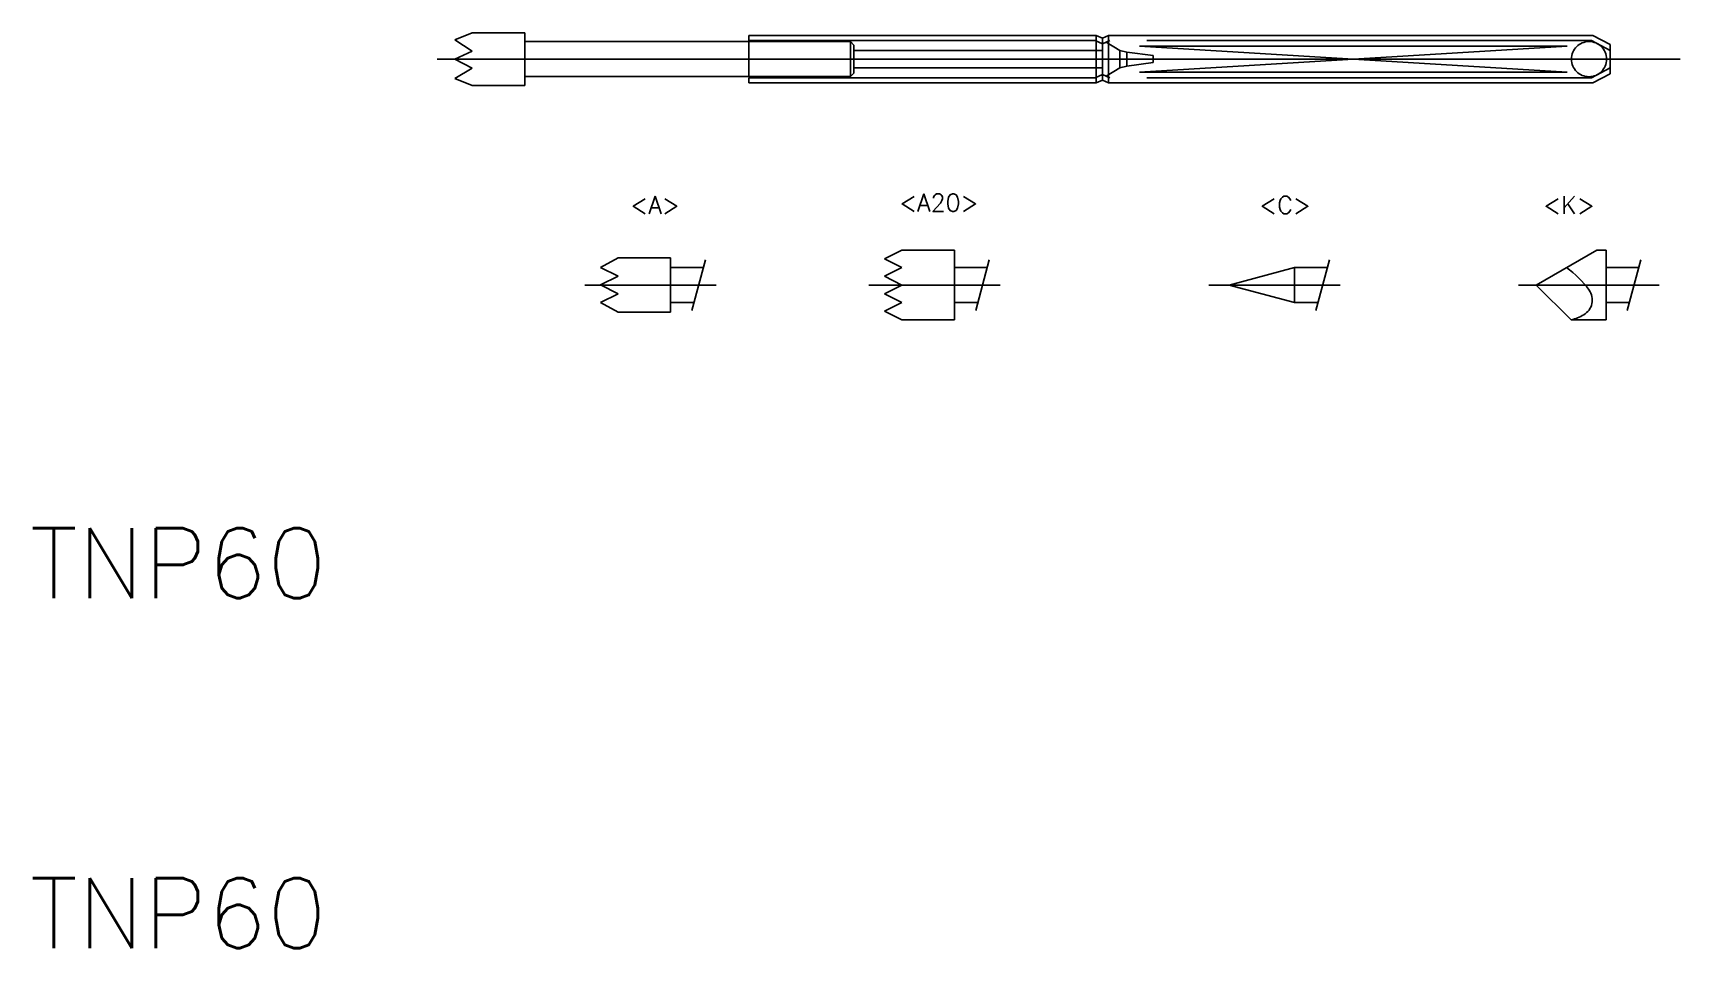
# Model space of a CAD drawing. Extents: x 29.5 to 76.6, y 24.6 to 50.8.
import ezdxf
from ezdxf.enums import TextEntityAlignment as Align

# ---------------------------------------------------------------- set-up
doc = ezdxf.new("R2010")
doc.units = 0
doc.linetypes.add('CENTER', pattern=[50.8, 31.75, -6.35, 6.35, -6.35])
doc.linetypes.add('DASHED', pattern=[19.05, 12.7, -6.35])
doc.layers.get('0').update_dxf_attribs({"linetype": 'CONTINUOUS'})
doc.layers.add('CENTER', color=1, linetype='CENTER')
doc.styles.get("Standard").update_dxf_attribs({"font": 'txt.shx', "bigfont": 'extfont.shx'})

msp = doc.modelspace()

# ---------------------------------------------------------------- linework, layer by layer
at = {"color": 7, "linetype": 'CONTINUOUS'}
for p, q in [((41.6, 50.557), (42.1, 50.75)), ((42.1, 50.233), (41.6, 50.557)), ((43.6, 50.75), (42.1, 50.75)), ((43.6, 50.75), (43.6, 50.485)), ((43.6, 50.5), (50, 50.5)), ((43.6, 50.485), (43.6, 49.515)), ((50, 50.68), (59.925, 50.68)), ((50, 50.68), (50, 50.53)), ((50, 50.5), (50, 49.5)), ((59.925, 50.68), (59.925, 49.32)), ((59.925, 50.68), (60.1, 50.6)), ((60.1, 50.6), (60.275, 50.68)), ((60.1, 50.6), (60.1, 49.4)), ((60.275, 50.68), (74.082, 50.68)), ((60.275, 50.68), (60.275, 49.32)), ((74.112, 50.68), (74.6, 50.42)), ((74.6, 50.42), (74.6, 49.58)), ((41.6, 50), (42.1, 50.233)), ((42.1, 49.742), (41.6, 50)), ((41.6, 49.443), (42.1, 49.742)), ((42.1, 49.25), (41.6, 49.443)), ((43.6, 49.515), (43.6, 49.25)), ((43.6, 49.5), (50, 49.5)), ((50, 49.47), (50, 49.32)), ((74.112, 49.32), (74.6, 49.58)), ((43.6, 49.25), (42.1, 49.25)), ((50, 49.32), (59.925, 49.32)), ((59.925, 49.32), (60.1, 49.4)), ((60.1, 49.4), (60.275, 49.32)), ((60.275, 49.32), (74.112, 49.32)), ((46.265, 44.321), (45.765, 44.044)), ((47.765, 44.321), (46.265, 44.321)), ((47.765, 42.769), (47.765, 44.319)), ((54.374, 44.544), (53.874, 44.294)), ((53.874, 44.294), (54.374, 44.044)), ((55.874, 44.544), (54.374, 44.544)), ((55.874, 42.544), (55.874, 44.544)), ((45.765, 44.044), (46.265, 43.794)), ((46.265, 43.794), (45.765, 43.545)), ((48.699, 44.044), (47.765, 44.044)), ((54.374, 44.044), (53.874, 43.794)), ((53.874, 43.794), (54.374, 43.544)), ((56.808, 44.044), (55.874, 44.044)), ((65.59, 44.044), (63.724, 43.544)), ((66.524, 44.044), (65.59, 44.044)), ((65.59, 44.044), (65.59, 43.044)), ((75.421, 44.044), (74.487, 44.044)), ((45.765, 43.545), (46.265, 43.294)), ((46.265, 43.294), (45.765, 43.044)), ((54.374, 43.544), (53.874, 43.294)), ((53.874, 43.294), (54.374, 43.044)), ((65.59, 43.044), (63.724, 43.544)), ((72.487, 43.544), (73.487, 42.544)), ((45.765, 43.044), (46.265, 42.769)), ((48.431, 43.044), (47.765, 43.044)), ((54.374, 43.044), (53.874, 42.794)), ((56.54, 43.044), (55.874, 43.044)), ((66.256, 43.044), (65.59, 43.044)), ((75.153, 43.044), (74.487, 43.044)), ((47.765, 42.769), (46.265, 42.769)), ((54.374, 42.544), (53.874, 42.794)), ((55.874, 42.544), (54.374, 42.544))]:
    msp.add_line(p, q, dxfattribs=at)
at = {"color": 3, "linetype": 'DASHED'}
for p, q in [((50, 50.53), (59.892, 50.53)), ((50, 50.5), (52.9, 50.5)), ((52.9, 50.5), (52.9, 49.5)), ((52.9, 50.5), (53, 50.4)), ((53, 50.4), (53, 49.6)), ((59.892, 50.53), (60.1, 50.435)), ((60.1, 50.435), (60.311, 50.531)), ((60.205, 50.483), (60.1, 50.435)), ((60.6, 50.25), (60.205, 50.483)), ((74.072, 50.531), (60.311, 50.531)), ((73.372, 50.373), (61.157, 50.373)), ((73.372, 50.373), (61.157, 49.627)), ((61.157, 50.373), (73.372, 49.627)), ((74.072, 50.531), (74.6, 50.25)), ((53, 50.25), (60.1, 50.25)), ((60.6, 50.25), (60.6, 49.75)), ((60.6, 50.25), (60.8, 50.2)), ((60.8, 50.2), (60.8, 49.8)), ((60.8, 50.2), (61.55, 50.1)), ((61.55, 49.9), (60.8, 49.8)), ((61.55, 50.1), (61.55, 49.9)), ((50, 49.5), (52.9, 49.5)), ((50, 49.47), (59.892, 49.47)), ((53, 49.6), (52.9, 49.5)), ((53, 49.75), (60.1, 49.75)), ((59.892, 49.47), (60.1, 49.565)), ((60.205, 49.517), (60.1, 49.565)), ((60.1, 49.565), (60.311, 49.469)), ((60.6, 49.75), (60.205, 49.517)), ((74.072, 49.469), (60.311, 49.469)), ((60.8, 49.8), (60.6, 49.75)), ((73.372, 49.627), (61.157, 49.627)), ((74.072, 49.469), (74.6, 49.75))]:
    msp.add_line(p, q, dxfattribs=at)
for p, q in [((60.1, 50.435), (60.1, 49.565)), ((74.219, 44.544), (72.487, 43.544)), ((74.487, 44.544), (74.219, 44.544)), ((74.487, 42.544), (74.487, 44.544)), ((74.487, 42.544), (73.487, 42.544))]:
    msp.add_line(p, q)
at = {"color": 3, "linetype": 'CONTINUOUS'}
for p, q in [((48.37, 42.82), (48.759, 44.268)), ((56.48, 42.82), (56.868, 44.268)), ((66.196, 42.82), (66.584, 44.268)), ((75.093, 42.82), (75.481, 44.268))]:
    msp.add_line(p, q, dxfattribs=at)
at = {"color": 3, "linetype": 'DASHED'}
msp.add_circle((74, 50), 0.503, dxfattribs=at)
for centre, start, end in [((74.082, 50.08), 86.5966, 90), ((74.082, 49.92), 270, 273.4034)]:
    msp.add_arc(centre, 0.6, start, end)
at = {"color": 7, "linetype": 'CONTINUOUS'}
for centre, radius, start, end in [((71.598, 41.63), 2.984, 36.2865, 53.9811), ((73.605, 43.116), 0.488, 300.1219, 35.1182), ((72.961, 44.118), 1.476, 318.4672, 318.4967), ((73.109, 43.971), 1.476, 284.8468, 300.1219)]:
    msp.add_arc(centre, radius, start, end, dxfattribs=at)
at = {"layer": 'CENTER', "color": 1, "linetype": 'CENTER'}
for p, q in [((61.55, 50), (41.1, 50)), ((50, 50), (76.6, 50)), ((45.315, 43.544), (49.065, 43.544)), ((53.424, 43.544), (57.174, 43.544)), ((63.14, 43.544), (66.89, 43.544))]:
    msp.add_line(p, q, dxfattribs=at)
at = {"layer": 'CENTER'}
msp.add_line((76.007, 43.544), (71.987, 43.544), dxfattribs=at)

# ---------------------------------------------------------------- texts
at = {"color": 7, "linetype": 'CONTINUOUS'}
for s, p in [('<A20>', (55.428, 45.897)), ('<A>', (47.319, 45.833)), ('<C>', (65.317, 45.833)), ('<K>', (73.427, 45.833))]:
    msp.add_text(s, height=0.5, dxfattribs=at).set_placement(p, align=Align.MIDDLE)
for p in [(29.463, 34.59), (29.463, 24.59)]:
    msp.add_text('TNP60', height=2, dxfattribs=at).set_placement(p)

doc.saveas('drawing.dxf')
